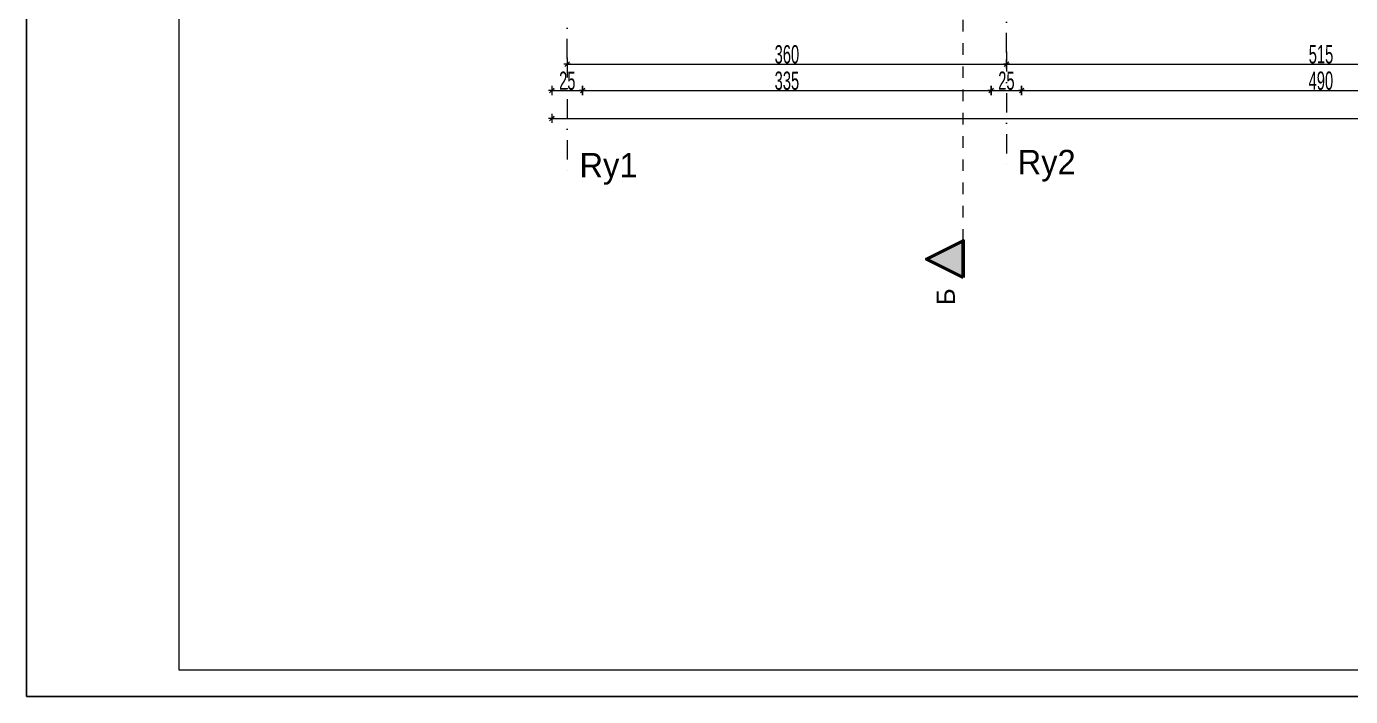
# Model space of a CAD drawing. Extents: x 1230 to 178568, y -18317 to 36108.
# Drawn here: x 80769 to 91615, y -18317 to -12828 of the extents above; entities that cross this region are included whole.
import ezdxf

# ---------------------------------------------------------------- set-up
doc = ezdxf.new("R2010")
doc.units = 0
doc.header["$LTSCALE"] = 5
doc.header["$MEASUREMENT"] = 0
for name, pattern in [('- Двойно прекъснати линии', [1093.611073, 529.166651, -211.666656, 141.111112, -211.666656]), ('- Прекъснати линия', [423.333333, 211.666667, -211.666667]), ('Dot & Dashed', [670.277762, 317.5, -176.388889, 0, -176.388874])]:
    doc.linetypes.add(name, pattern=pattern)
for name, color, linetype in [('4 _ - Фрагмент - Чертежи.2D Elements', 7, 'Continuous'), ('6 _ - Конструктивни оси.Dimensioning', 7, 'Continuous'), ('7 _ - Основни елементи.2D Elements', 7, 'Continuous'), ('Marker - Section', 7, 'Continuous')]:
    doc.layers.add(name, color=color, linetype=linetype)
doc.layers.add('dimenzija', color=7, linetype='Continuous', lineweight=13)
doc.layers.add('OSKI', color=7, linetype='Continuous', lineweight=20, true_color=0x156a84)
doc.styles.add('GENERATED_STYLE_1', font='GOTHIC.TTF')
doc.styles.add('GENERATED_STYLE_3', font='GOTHIC.TTF')
doc.styles.add('PLATEIA', font='CGSAPPS.shx', dxfattribs={"width": 0.6})
doc.dimstyles.new('50', dxfattribs={"dimtxt": 150, "dimasz": 0.5, "dimexe": 0.18, "dimexo": 0.0625, "dimgap": 4, "dimtad": 1, "dimdec": 0, "dimlfac": 0.1, "dimzin": 12, "dimdsep": 46, "dimtxsty": 'PLATEIA', "dimblk": 'A$C321216CB', "dimcen": 0.09, "dimse1": 1, "dimse2": 1, "dimclrd": 256, "dimclrt": 256, "dimadec": 3, "dimazin": 0, "dimtfac": 1, "dimtdec": 0, "dimtix": 1, "dimtmove": 2, "dimatfit": 3, "dimldrblk": 'A$C321216CB', "dimfxl": 1, "dimtolj": 1, "dimtzin": 0, "dimlwd": -1, "dimarcsym": 0})

# ---------------------------------------------------------------- blocks, each defined once
blk = doc.blocks.new('A$C321216CB')
for p, q in [((-54, 0), (54, 0)), ((-38, -38), (38, 38)), ((0, -75), (0, 75))]:
    blk.add_line(p, q)
blk = doc.blocks.new('*D65')
at = {"layer": 'Defpoints', "color": 0, "ltscale": 50, "transparency": 16777216}
for p in [(85198, -12915), (88798, -12915), (88798, -13136)]:
    blk.add_point(p, dxfattribs=at)
at = {"layer": 'dimenzija', "ltscale": 50, "transparency": 16777216}
blk.add_line((85199, -13136), (88798, -13136), dxfattribs=at)
at = {"layer": 'dimenzija', "ltscale": 50, "transparency": 16777216, "xscale": 0.5, "yscale": 0.5, "zscale": 0.5, "rotation": 180}
blk.add_blockref('A$C321216CB', (85198, -13136), dxfattribs=at)
at = {"layer": 'dimenzija', "ltscale": 50, "transparency": 16777216, "xscale": 0.5, "yscale": 0.5, "zscale": 0.5}
blk.add_blockref('A$C321216CB', (88798, -13136), dxfattribs=at)
at = {"layer": 'dimenzija', "ltscale": 50, "transparency": 16777216, "insert": (86998, -13057), "char_height": 150, "attachment_point": 5, "style": 'PLATEIA'}
blk.add_mtext('\\A1;360', dxfattribs=at)
blk = doc.blocks.new('*D66')
at = {"layer": 'Defpoints', "color": 0, "ltscale": 50, "transparency": 16777216}
for p in [(88798, -12915), (93948, -12915), (93948, -13136)]:
    blk.add_point(p, dxfattribs=at)
at = {"layer": 'dimenzija', "ltscale": 50, "transparency": 16777216}
blk.add_line((88799, -13136), (93948, -13136), dxfattribs=at)
at = {"layer": 'dimenzija', "ltscale": 50, "transparency": 16777216, "xscale": 0.5, "yscale": 0.5, "zscale": 0.5, "rotation": 180}
blk.add_blockref('A$C321216CB', (88798, -13136), dxfattribs=at)
at = {"layer": 'dimenzija', "ltscale": 50, "transparency": 16777216, "xscale": 0.5, "yscale": 0.5, "zscale": 0.5}
blk.add_blockref('A$C321216CB', (93948, -13136), dxfattribs=at)
at = {"layer": 'dimenzija', "ltscale": 50, "transparency": 16777216, "insert": (91373, -13057), "char_height": 150, "attachment_point": 5, "style": 'PLATEIA'}
blk.add_mtext('\\A1;515', dxfattribs=at)
blk = doc.blocks.new('*D67')
at = {"layer": 'Defpoints', "color": 0, "ltscale": 50, "transparency": 16777216}
for p in [(85073, -12714), (85325, -12714), (85325, -13352)]:
    blk.add_point(p, dxfattribs=at)
at = {"layer": 'dimenzija', "ltscale": 50, "transparency": 16777216}
blk.add_line((85074, -13352), (85325, -13352), dxfattribs=at)
at = {"layer": 'dimenzija', "ltscale": 50, "transparency": 16777216, "xscale": 0.5, "yscale": 0.5, "zscale": 0.5, "rotation": 180}
blk.add_blockref('A$C321216CB', (85073, -13352), dxfattribs=at)
at = {"layer": 'dimenzija', "ltscale": 50, "transparency": 16777216, "xscale": 0.5, "yscale": 0.5, "zscale": 0.5}
blk.add_blockref('A$C321216CB', (85325, -13352), dxfattribs=at)
at = {"layer": 'dimenzija', "ltscale": 50, "transparency": 16777216, "insert": (85199, -13273), "char_height": 150, "attachment_point": 5, "style": 'PLATEIA'}
blk.add_mtext('\\A1;25', dxfattribs=at)
blk = doc.blocks.new('*D68')
at = {"layer": 'Defpoints', "color": 0, "ltscale": 50, "transparency": 16777216}
for p in [(85325, -12714), (88671, -12714), (88671, -13352)]:
    blk.add_point(p, dxfattribs=at)
at = {"layer": 'dimenzija', "ltscale": 50, "transparency": 16777216}
blk.add_line((85326, -13352), (88671, -13352), dxfattribs=at)
at = {"layer": 'dimenzija', "ltscale": 50, "transparency": 16777216, "xscale": 0.5, "yscale": 0.5, "zscale": 0.5, "rotation": 180}
blk.add_blockref('A$C321216CB', (85325, -13352), dxfattribs=at)
at = {"layer": 'dimenzija', "ltscale": 50, "transparency": 16777216, "xscale": 0.5, "yscale": 0.5, "zscale": 0.5}
blk.add_blockref('A$C321216CB', (88671, -13352), dxfattribs=at)
at = {"layer": 'dimenzija', "ltscale": 50, "transparency": 16777216, "insert": (86998, -13273), "char_height": 150, "attachment_point": 5, "style": 'PLATEIA'}
blk.add_mtext('\\A1;335', dxfattribs=at)
blk = doc.blocks.new('*D69')
at = {"layer": 'Defpoints', "color": 0, "ltscale": 50, "transparency": 16777216}
for p in [(88671, -12714), (88921, -12714), (88921, -13352)]:
    blk.add_point(p, dxfattribs=at)
at = {"layer": 'dimenzija', "ltscale": 50, "transparency": 16777216}
blk.add_line((88672, -13352), (88921, -13352), dxfattribs=at)
at = {"layer": 'dimenzija', "ltscale": 50, "transparency": 16777216, "xscale": 0.5, "yscale": 0.5, "zscale": 0.5, "rotation": 180}
blk.add_blockref('A$C321216CB', (88671, -13352), dxfattribs=at)
at = {"layer": 'dimenzija', "ltscale": 50, "transparency": 16777216, "xscale": 0.5, "yscale": 0.5, "zscale": 0.5}
blk.add_blockref('A$C321216CB', (88921, -13352), dxfattribs=at)
at = {"layer": 'dimenzija', "ltscale": 50, "transparency": 16777216, "insert": (88796, -13273), "char_height": 150, "attachment_point": 5, "style": 'PLATEIA'}
blk.add_mtext('\\A1;25', dxfattribs=at)
blk = doc.blocks.new('*D70')
at = {"layer": 'Defpoints', "color": 0, "ltscale": 50, "transparency": 16777216}
for p in [(88921, -12714), (93823, -12714), (93823, -13352)]:
    blk.add_point(p, dxfattribs=at)
at = {"layer": 'dimenzija', "ltscale": 50, "transparency": 16777216}
blk.add_line((88922, -13352), (93823, -13352), dxfattribs=at)
at = {"layer": 'dimenzija', "ltscale": 50, "transparency": 16777216, "xscale": 0.5, "yscale": 0.5, "zscale": 0.5, "rotation": 180}
blk.add_blockref('A$C321216CB', (88921, -13352), dxfattribs=at)
at = {"layer": 'dimenzija', "ltscale": 50, "transparency": 16777216, "xscale": 0.5, "yscale": 0.5, "zscale": 0.5}
blk.add_blockref('A$C321216CB', (93823, -13352), dxfattribs=at)
at = {"layer": 'dimenzija', "ltscale": 50, "transparency": 16777216, "insert": (91372, -13273), "char_height": 150, "attachment_point": 5, "style": 'PLATEIA'}
blk.add_mtext('\\A1;490', dxfattribs=at)
blk = doc.blocks.new('*D75')
at = {"layer": 'Defpoints', "color": 0, "ltscale": 50, "transparency": 16777216}
for p in [(85073, -12714), (98873, -12714), (98873, -13581)]:
    blk.add_point(p, dxfattribs=at)
at = {"layer": 'dimenzija', "ltscale": 50, "transparency": 16777216}
blk.add_line((85074, -13581), (98873, -13581), dxfattribs=at)
at = {"layer": 'dimenzija', "ltscale": 50, "transparency": 16777216, "xscale": 0.5, "yscale": 0.5, "zscale": 0.5, "rotation": 180}
blk.add_blockref('A$C321216CB', (85073, -13581), dxfattribs=at)
at = {"layer": 'dimenzija', "ltscale": 50, "transparency": 16777216, "xscale": 0.5, "yscale": 0.5, "zscale": 0.5}
blk.add_blockref('A$C321216CB', (98873, -13581), dxfattribs=at)
at = {"layer": 'dimenzija', "ltscale": 50, "transparency": 16777216, "insert": (91973, -13502), "char_height": 150, "attachment_point": 5, "style": 'PLATEIA'}
blk.add_mtext('\\A1;1380', dxfattribs=at)

msp = doc.modelspace()

# ---------------------------------------------------------------- hatches: boundary and pattern name
at = {"layer": 'Marker - Section', "linetype": 'Continuous', "lineweight": 50}
msp.add_hatch(color=256, dxfattribs=at).paths.add_polyline_path([(88442.3, -14883.3), (88442.3, -14583.3), (88142.3, -14733.3)])

# ---------------------------------------------------------------- linework, layer by layer
at = {"layer": '4 _ - Фрагмент - Чертежи.2D Elements', "linetype": 'Continuous', "lineweight": 25, "ltscale": 0.01}
for points in [[(80769.2, -18317.1), (101769.2, -18317.1), (101769.2, -3467.1)], [(80769.2, -3467.1), (80769.2, -18317.1)]]:
    msp.add_lwpolyline(points, dxfattribs=at)
at = {"layer": '6 _ - Конструктивни оси.Dimensioning', "linetype": '- Двойно прекъснати линии', "lineweight": 13, "ltscale": 0.01}
for p in [(85198.5, -13088), (85198.5, -13088), (88798.1, -13038.6), (88798.1, -13038.6)]:
    msp.add_point(p, dxfattribs=at)
at = {"layer": '7 _ - Основни елементи.2D Elements', "linetype": 'Continuous', "lineweight": 20, "ltscale": 0.2, "flags": 128}
msp.add_lwpolyline([(82019.2, -3679), (101516.5, -3679), (101516.5, -18101.5), (82019.2, -18101.5)], close=True, dxfattribs=at)
at = {"layer": 'Marker - Section', "linetype": '- Прекъснати линия', "lineweight": 20, "ltscale": 0.09}
msp.add_line((88442.3, -14583.3), (88442.3, -4072.2), dxfattribs=at)
at = {"layer": 'Marker - Section', "linetype": 'Continuous', "lineweight": 50, "ltscale": 0.01, "flags": 128}
msp.add_lwpolyline([(88442.3, -14883.3), (88442.3, -14583.3), (88142.3, -14733.3)], close=True, dxfattribs=at)
at = {"layer": 'OSKI', "linetype": 'Dot & Dashed', "ltscale": 0.1}
for p, q in [((85198.5, -13088), (85198.5, -5614.1)), ((88798.1, -13038.6), (88798.1, -5614.1)), ((85198.5, -13088), (85198.5, -14088)), ((88798.1, -13038.6), (88798.1, -14038.6))]:
    msp.add_line(p, q, dxfattribs=at)

# ---------------------------------------------------------------- texts
at = {"layer": 'Marker - Section', "linetype": 'Continuous', "lineweight": 50, "insert": (88373.8, -14973.3), "char_height": 150, "attachment_point": 9, "rotation": 90, "style": 'GENERATED_STYLE_3'}
msp.add_mtext('\\A1;{\\fArial|b0|i0|c204|p34;Б}', dxfattribs=at)
at = {"layer": 'OSKI', "linetype": 'ByBlock', "char_height": 200, "attachment_point": 7, "style": 'GENERATED_STYLE_1'}
for s, insert in [('Ry1', (85298.9, -14125.1)), ('Ry2', (88888.1, -14099))]:
    msp.add_mtext(s, dxfattribs=dict(at, insert=insert))

# ---------------------------------------------------------------- dimensions: what is measured, and where the dimension line sits
at = {"layer": 'dimenzija', "ltscale": 50}
for base, p1, p2, picture, middle in [((85325.2, -13352), (85073.5, -12714.3), (85325.2, -12714.3), '*D67', (85199.3, -13273)), ((98873.5, -13581.5), (85073.5, -12714.3), (98873.5, -12714.3), '*D75', (91973.5, -13502.5)), ((88671.2, -13352), (85325.2, -12714.3), (88671.2, -12714.3), '*D68', (86998.2, -13273)), ((88921.2, -13352), (88671.2, -12714.3), (88921.2, -12714.3), '*D69', (88796.2, -13273)), ((93823.5, -13352), (88921.2, -12714.3), (93823.5, -12714.3), '*D70', (91372.3, -13273)), ((88798.1, -13135.8), (85198.5, -12914.6), (88798.1, -12914.6), '*D65', (86998.3, -13056.8)), ((93948.1, -13135.8), (88798.1, -12914.6), (93948.1, -12914.6), '*D66', (91373.1, -13056.8))]:
    dim = msp.add_linear_dim(base=base, p1=p1, p2=p2, dimstyle='50', dxfattribs=at)
    dim.commit()
    dim.dimension.update_dxf_attribs({"geometry": picture, "text_midpoint": middle})

doc.saveas('drawing.dxf')
